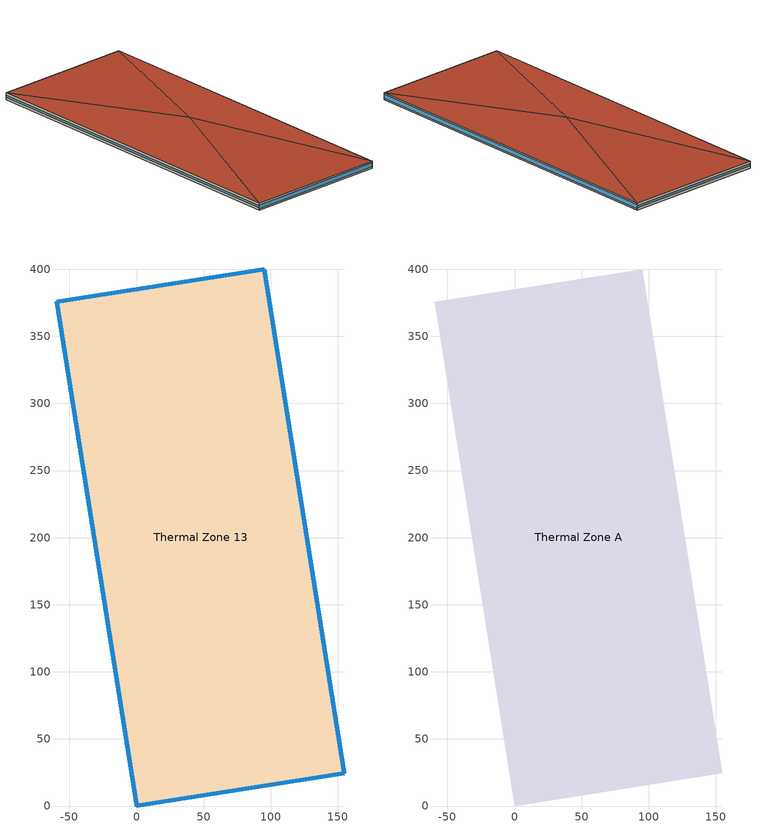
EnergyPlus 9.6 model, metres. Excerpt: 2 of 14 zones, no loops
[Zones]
Thermal Zone 13
 floor to Thermal Zone 12 (Interior Floor): 0,0 -59.5,375.65 95.29,400.16 154.79,24.52 z125.74
 wall outside (Ext Wall): 95.29,400.16 -59.5,375.65 0,0 154.79,24.52 95.29,400.16 z125.74:133.74
 window (Ext Window): 95.28,400.16 -59.49,375.65 z128.66:130.82; 0.01,0 154.78,24.51 z127.66:131.82; -59.5,375.64 0,0.01 z128.54:130.94; 154.79,24.53 95.3,400.15 z127.46:132.02
Thermal Zone A
 floor to Thermal Zone 13 (Interior Floor): 0,0 -59.5,375.65 95.29,400.16 154.79,24.52 z133.74
 roof outside (Ext Roof): 95.29,400.16,133.74 -59.5,375.65,133.74 47.65,200.08,144.33; 0,0,133.74 154.79,24.52,133.74 47.65,200.08,144.33; -59.5,375.65,133.74 0,0,133.74 47.65,200.08,144.33; 154.79,24.52,133.74 95.29,400.16,133.74 47.65,200.08,144.33
[Building]
Building 1: North Axis {deg}=-0
[Site:Location]
Washington Dc Dulles IntL Ar: Latitude {deg}=38.98; Longitude {deg}=-77.47; Time Zone {hr}=-5; Elevation {m}=82
[SizingPeriod:DesignDay] Month=7; Day of Month=21; Day Type=SummerDesignDay; Daily Dry-Bulb Temperature Range {deltaC}=14.4; Dry-Bulb Temperature Range Modifier Type=DefaultMultipliers; Barometric Pressure {Pa}=86790; Wind Speed {m/s}=5; Wind Direction {deg}=340; Rain Indicator=No; Snow Indicator=No; Daylight Saving Time Indicator=No; Solar Model Indicator=ASHRAETau; ASHRAE Clear Sky Optical Depth for Beam Irradiance (taub)=0.339; ASHRAE Clear Sky Optical Depth for Diffuse Irradiance (taud)=2.366; Begin Environment Reset Mode=FullResetAtBeginEnvironment
Name | Maximum Dry-Bulb Temperature {C} | Humidity Condition Type | Wetbulb or DewPoint at Maximum Dry-Bulb {C} | Enthalpy at Maximum Dry-Bulb {J/kg}
SALT-LAKE-CITY-IAP Ann Clg .4% Condns DB=>MWB | 36.5 | Wetbulb | 17.1
SALT-LAKE-CITY-IAP Ann Clg .4% Condns DP=>MDB | 22.5 | Dewpoint | 15.6
SALT-LAKE-CITY-IAP Ann Clg .4% Condns Enth=>MDB | 30.8 | Enthalpy |  | 59300
SALT-LAKE-CITY-IAP Ann Clg .4% Condns WB=>MDB | 31.2 | Wetbulb | 19
[Material] Thermal Absorptance=0.9
Name | Roughness | Thickness m | Conductivity W/m-K | Density kg/m3 | Specific Heat J/kg-K | Solar Absorptance | Visible Absorptance
wall concrete | MediumRough | 0.398 | 0.5 | 2243 | 837 | 0.65 | 0.65
roof concrete | MediumRough | 0.401 | 0.5 | 2243 | 837 | 0.65 | 0.65
Wall Insulation [37] | MediumRough | 0.0681 | 0.0432 | 91 | 837 | 0.5 | 0.5
Roof Insulation [25] | MediumRough | 0.263 | 0.049 | 265 | 836.8 | 0.7 | 0.7
F16 Acoustic tile | MediumSmooth | 0.0191 | 0.06 | 368 | 590 | 0.3 | 0.3
M11 100mm lightweight concrete | MediumRough | 0.1016 | 0.53 | 1280 | 840 | 0.5 | 0.5
[Material:AirGap]
F05 Ceiling air space resistance: Thermal Resistance m2-K/W=0.18
[WindowMaterial:SimpleGlazingSystem]
Window Material Simple Glazing System: U-Factor W/m2-K=1.51; Solar Heat Gain Coefficient=0.25
[Construction]
Ext Roof: roof concrete, Roof Insulation [25]
Ext Wall: wall concrete, Wall Insulation [37]
Ext Window: Window Material Simple Glazing System
Interior Floor: F16 Acoustic tile, F05 Ceiling air space resistance, M11 100mm lightweight concrete
[Zone]
Thermal Zone 13: 351, 0, 0, 125.74, , 1, , , , , , Yes
Thermal Zone A: 351, 0, 0, 133.74, , 1, , , , , , No
